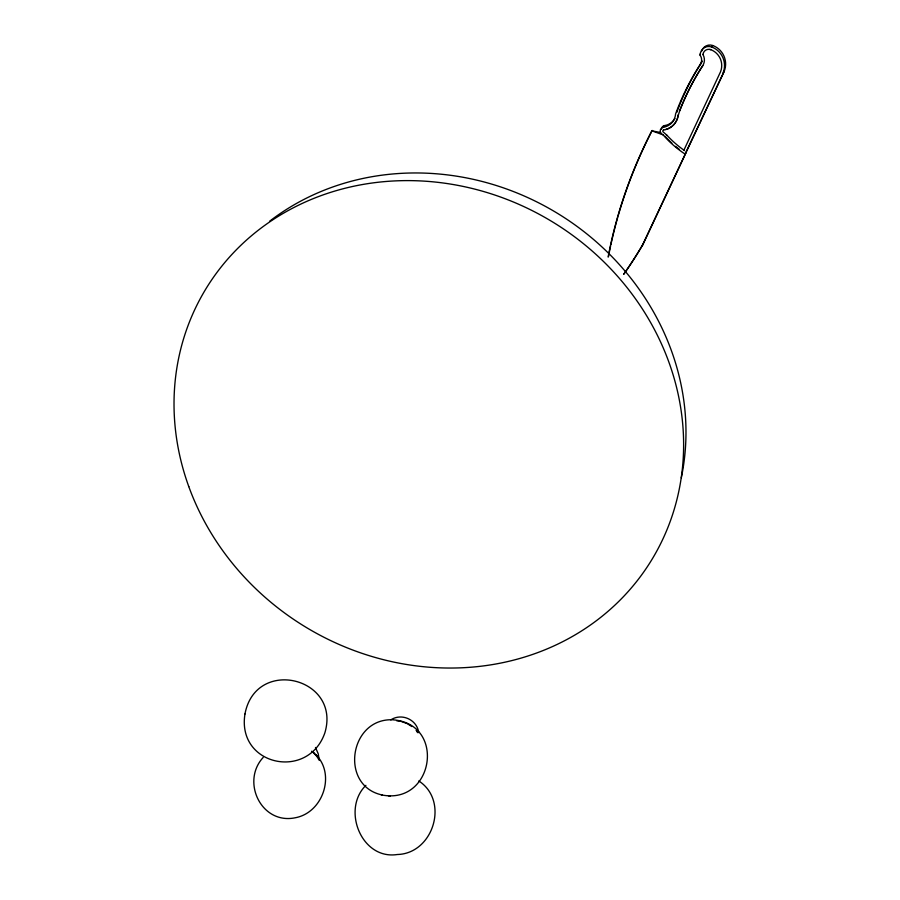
<?xml version="1.0" encoding="UTF-8"?>
<svg xmlns="http://www.w3.org/2000/svg" width="900" height="900" viewBox="0 0 900 900"><rect width="100%" height="100%" fill="white"/><g stroke="black" fill="none" stroke-linecap="round" stroke-linejoin="round"><path stroke-width="1.35" d="M319.252 760.455L318.274 753.919L315.495 747.472M679.691 110.779A264.836 246.206 -9.5 0 1 702.742 65.666L703.305 64.699A10.598 10.429 69.1 0 0 703.024 54.652L702.956 54.371M702.979 54.585L702.99 54.326A5.895 5.827 75.4 0 1 709.841 49.41L710.764 49.669A16.808 16.594 67.2 0 1 720.484 71.91L683.887 150.188L684.518 150.57L682.582 149.197A105.356 105.097 -69.9 0 1 666.529 134.786M702.742 65.666L702.776 65.621A264.814 246.195 -9.5 0 0 679.714 110.745L678.004 116.235A17.977 17.426 48.8 0 1 665.674 129.566L663.548 130.039M678.229 114.728L678.038 116.201A17.977 17.426 48.8 0 1 665.707 129.521M623.835 274.162A534.206 445.939 66 0 0 642.442 245.216L724.174 71.404A19.552 19.305 68.5 0 0 712.845 45.529A8.696 8.584 76.8 0 0 701.719 51.064M623.824 274.095A533.363 445.421 66 0 0 643.084 244.226L685.946 152.775M724.174 71.404L685.058 154.091A108.18 107.91 -69.7 0 1 663.064 134.831A3.949 3.825 43.4 0 1 663.345 127.271L664.616 125.584A15.188 14.737 49.1 0 0 674.921 118.541M642.442 245.216L643.084 244.226M663.064 134.831L651.859 130.849A584.145 495.889 -8.7 0 0 608.119 257.074M263.205 757.418C240.75 781.639 261.416 824.929 295.346 817.751C325.001 812.227 337.275 769.016 311.58 751.23M365.884 785.363C341.359 809.494 361.507 860.107 397.316 854.516C433.373 853.627 449.539 800.944 418.804 780.964M651.859 130.849L660.555 132.491M663.345 127.271A15.232 14.771 48.8 0 0 675.585 113.996A267.469 248.692 -9.5 0 1 700.403 64.159L701.584 62.64A266.648 247.984 -9.8 0 0 690.345 81.844M700.403 64.159A7.796 7.661 69.1 0 0 700.155 55.316A8.719 8.606 75.4 0 1 711.697 47.002L712.845 45.529M710.73 49.703L709.808 49.444M700.155 55.316L700.211 53.899M390.769 719.899C401.749 712.688 417.049 719.651 418.748 732.679M381.308 794.857C433.598 805.86 447.007 723.015 392.074 719.752C349.155 718.762 339.536 786.071 382.241 794.992M396.776 720.821L400.781 721.305L407.216 723.611L411.817 726.536M388.373 795.769L390.397 796.05M313.74 752.681L312.716 751.995L317.149 756.697L316.08 754.841L318.713 759.454M666.607 134.944L663.469 132.199A1.215 1.181 43.4 0 1 663.581 129.994M417.656 731.992L416.205 730.294L417.611 732.656M679.387 149.411A108.101 107.82 -68.9 0 1 675.574 146.374M671.895 143.156A108.101 107.82 -68.9 0 1 664.999 136.226M608.467 256.567A583.661 495.551 -8.7 0 1 610.571 246.116M610.852 244.811A583.661 495.551 -8.7 0 1 617.715 217.361M618.086 216.056A583.661 495.551 -8.7 0 1 652.185 130.433M711.697 47.002A19.609 19.361 67.2 0 1 723.071 72.956M661.444 129.15A3.938 3.814 43.6 0 1 664.616 125.584M676.822 112.354A266.648 247.984 -9.8 0 1 678.015 109.136M678.42 108.067A266.648 247.984 -9.8 0 1 680.107 103.815M680.546 102.758A266.648 247.984 -9.8 0 1 685.181 92.216M685.676 91.17A266.648 247.984 -9.8 0 1 689.805 82.867M702.337 61.133A7.774 7.65 70.1 0 1 702 61.909M269.572 221.265A256.005 233.708 31.2 0 1 559.924 214.841A256.005 233.708 31.2 0 1 681.289 477.889M244.969 714.004C236.554 765.81 308.216 780.896 324.855 732.87C341.37 677.587 255.735 656.539 244.969 714.004M188.786 486.596A260.865 237.229 31 0 0 622.856 597.274A260.865 237.229 31 0 0 474.784 189.124A260.865 237.229 31 0 0 188.786 486.596"/></g></svg>
